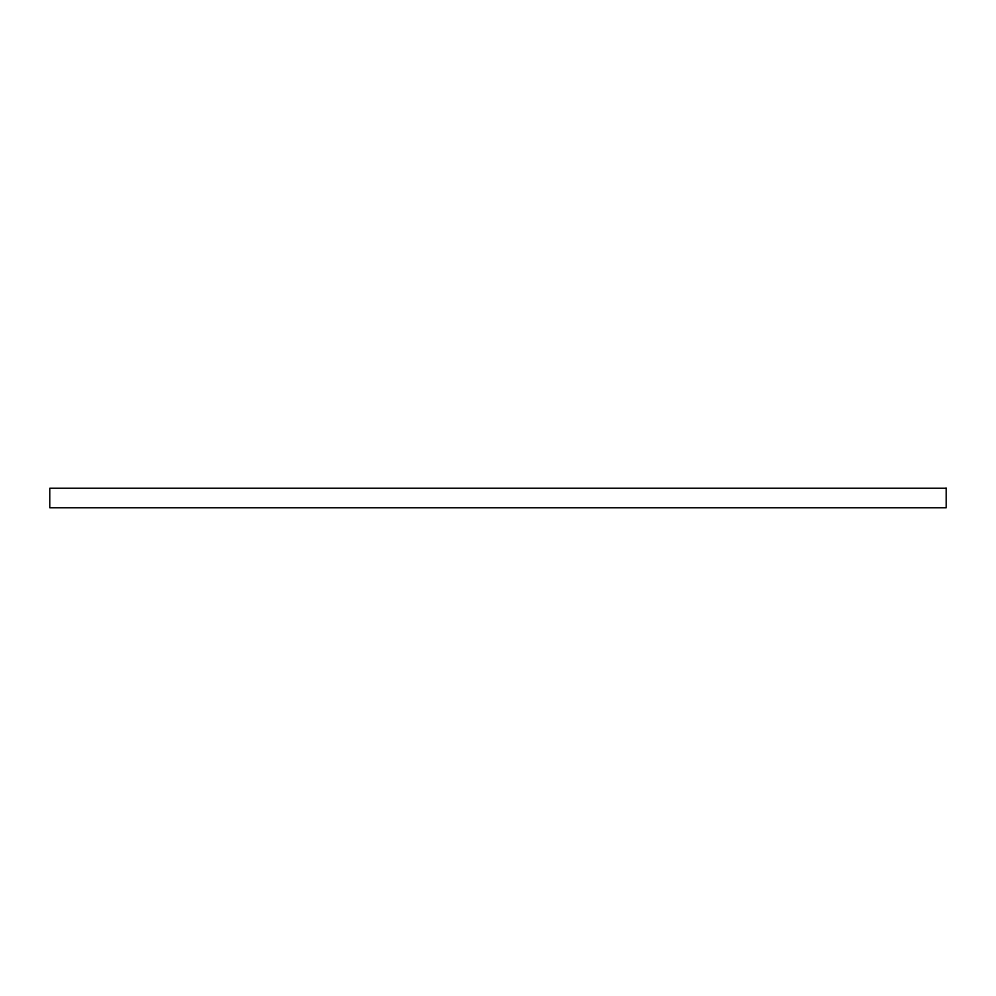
<?xml version="1.0" encoding="UTF-8"?>
<svg xmlns="http://www.w3.org/2000/svg" width="996" height="996" viewBox="0 0 996 996"><rect width="100%" height="100%" fill="white"/><g stroke="black" fill="none" stroke-linecap="round" stroke-linejoin="round"><path stroke-width="1.49" d="M946.2 488.227L49.8 488.227L49.8 507.773L946.2 507.773L946.2 488.227"/></g></svg>
